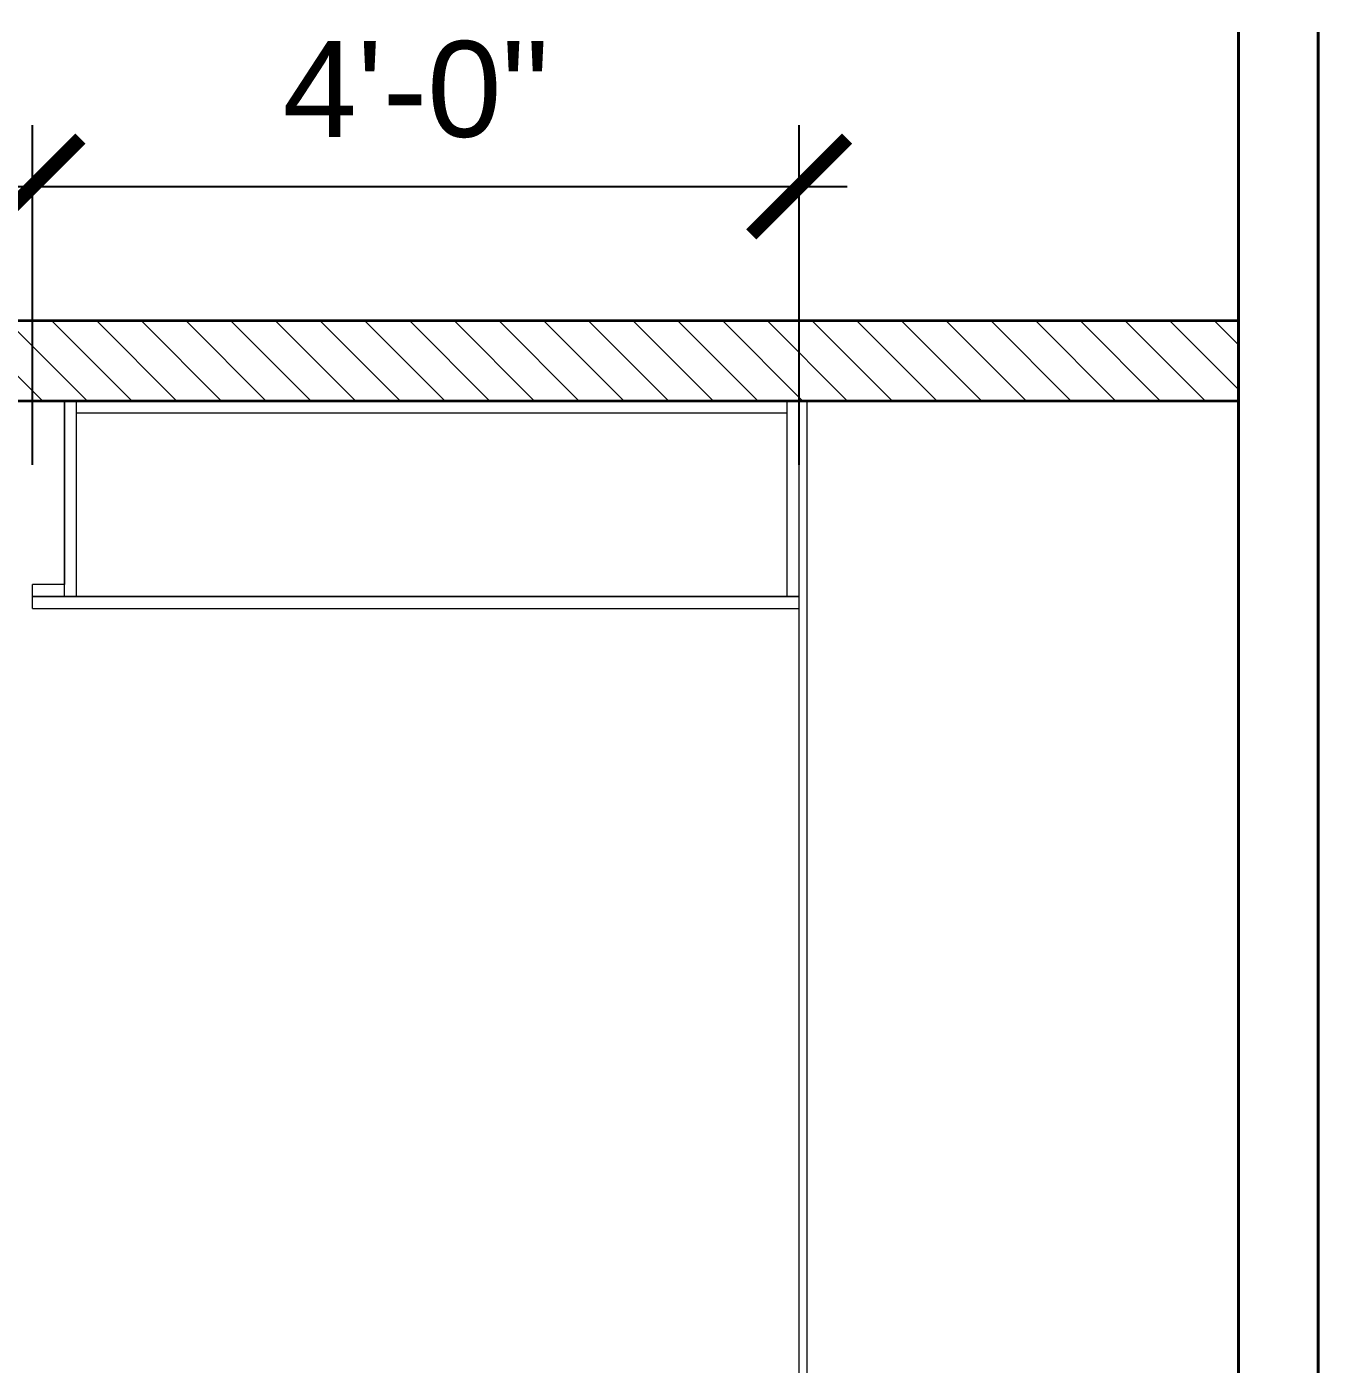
# Model space of a CAD drawing. Extents: x 65572 to 72871, y 30718 to 33858.
# Drawn here: x 66901 to 66981.9, y 32375.7 to 32459.4 of the extents above; entities that cross this region are included whole.
import ezdxf

# ---------------------------------------------------------------- set-up
doc = ezdxf.new("R2010")
doc.units = 0
doc.header["$LTSCALE"] = 0.5
doc.header["$MEASUREMENT"] = 0
doc.layers.get('0').update_dxf_attribs({"color": 20, "linetype": 'CONTINUOUS'})
doc.layers.get('DEFPOINTS').update_dxf_attribs({"linetype": 'CONTINUOUS', "lineweight": 5})
for name, color, linetype, lineweight in [('Annotations', 40, 'CONTINUOUS', 5), ('Framing', 142, 'CONTINUOUS', 13), ('Hatches', 8, 'CONTINUOUS', 5), ('Structure', 7, 'CONTINUOUS', 40), ('Walls', 7, 'CONTINUOUS', 35)]:
    doc.layers.add(name, color=color, linetype=linetype, lineweight=lineweight)
doc.styles.get("Standard").update_dxf_attribs({"font": 'arial.ttf'})
doc.dimstyles.new('ARCH', dxfattribs={"dimscale": 96, "dimtxt": 0.0625, "dimasz": 0.0625, "dimexe": 0.04, "dimexo": 0.09375, "dimgap": 0.03125, "dimtad": 1, "dimdec": 0, "dimrnd": 0.0625, "dimzin": 3, "dimdsep": 46, "dimlunit": 4, "dimtxsty": 'Standard', "dimblk1": 'ARCHTICK', "dimblk2": 'ARCHTICK', "dimsah": 1, "dimcen": 0, "dimdle": 0.03125, "dimclrd": 256, "dimclre": 256, "dimclrt": 256, "dimazin": 0, "dimtfac": 1, "dimtdec": 0, "dimtmove": 2, "dimatfit": 3, "dimldrblk": 'OBLIQUE', "dimfxl": 0.3, "dimfxlon": 1, "dimfrac": 2, "dimarcsym": 0})

# ---------------------------------------------------------------- blocks, each defined once
blk = doc.blocks.new('_ArchTick')
at = {"const_width": 0.15}
blk.add_lwpolyline([(-0.5, -0.5), (0.5, 0.5)], dxfattribs=at)
blk = doc.blocks.new('*D122')
at = {"layer": 'Annotations', "lineweight": -2}
for p, q in [((66901.372, 32431.968), (66901.372, 32453.222)), ((66949.372, 32431.968), (66949.372, 32453.222)), ((66898.372, 32449.382), (66952.372, 32449.382))]:
    blk.add_line(p, q, dxfattribs=at)
at = {"layer": 'DEFPOINTS', "color": 0}
for p in [(66949.372, 32449.382), (66901.372, 32422.968), (66949.372, 32422.968)]:
    blk.add_point(p, dxfattribs=at)
at = {"layer": 'Annotations', "lineweight": -2, "xscale": 6, "yscale": 6, "zscale": 6, "rotation": 180}
blk.add_blockref('_ArchTick', (66901.372, 32449.382), dxfattribs=at)
at = {"layer": 'Annotations', "lineweight": -2, "xscale": 6, "yscale": 6, "zscale": 6}
blk.add_blockref('_ArchTick', (66949.372, 32449.382), dxfattribs=at)
at = {"layer": 'Annotations', "insert": (66925.372, 32455.445), "char_height": 6, "attachment_point": 5}
blk.add_mtext('4\'-0"', dxfattribs=at)
blk = doc.blocks.new('_Oblique')
at = {"lineweight": -2}
blk.add_line((-0.5, -0.5), (0.5, 0.5), dxfattribs=at)

msp = doc.modelspace()

# ---------------------------------------------------------------- hatches: boundary and pattern name
at = {"layer": 'Hatches', "linetype": 'ByBlock'}
h = msp.add_hatch(dxfattribs=at)
h.set_pattern_fill('ANSI31', color=256, scale=15.838381, style=0)
h.set_pattern_definition([(135, (66012.1274, 32203.0825), (-1.3999283, -1.3999283), [])])
h.paths.add_polyline_path([(66976.872352, 32440.968035), (66976.872352, 32435.968035), (66842.890623, 32435.968035), (66842.890623, 32440.968035)])

# ---------------------------------------------------------------- linework, layer by layer
at = {"layer": 'Framing'}
for p, q in [((66904.122352, 32435.968035), (66903.372352, 32435.968035)), ((66903.372352, 32423.718035), (66903.372352, 32435.968035)), ((66903.372352, 32435.968035), (66903.372352, 32424.468035)), ((66904.122352, 32423.718035), (66904.122352, 32435.968035)), ((66904.122352, 32435.968035), (66948.622352, 32435.968035)), ((66904.122352, 32435.218035), (66904.122352, 32435.968035)), ((66948.622352, 32435.968035), (66904.122352, 32435.968035)), ((66949.372352, 32435.968035), (66948.622352, 32435.968035)), ((66948.622352, 32423.718035), (66948.622352, 32435.968035)), ((66948.622352, 32435.218035), (66948.622352, 32435.968035)), ((66949.372352, 32423.718035), (66949.372352, 32435.968035)), ((66949.872352, 32435.968035), (66949.372352, 32435.968035)), ((66949.372352, 32239.968035), (66949.372352, 32435.968035)), ((66949.872352, 32348.968035), (66949.872352, 32435.968035)), ((66904.122352, 32435.218035), (66948.622352, 32435.218035)), ((66901.372352, 32423.718035), (66901.372352, 32424.468035)), ((66903.372352, 32424.468035), (66901.372352, 32424.468035)), ((66903.372352, 32423.718035), (66903.372352, 32424.468035)), ((66901.372352, 32423.718035), (66903.372352, 32423.718035)), ((66949.372352, 32423.718035), (66901.372352, 32423.718035)), ((66901.372352, 32422.968035), (66901.372352, 32423.718035)), ((66903.372352, 32423.718035), (66904.122352, 32423.718035)), ((66904.122352, 32423.718035), (66948.622352, 32423.718035)), ((66948.622352, 32423.718035), (66949.372352, 32423.718035)), ((66949.372352, 32422.968035), (66949.372352, 32423.718035)), ((66901.372352, 32422.968035), (66949.372352, 32422.968035))]:
    msp.add_line(p, q, dxfattribs=at)
at = {"layer": 'Structure'}
for p, q in [((66976.872352, 32459.039741), (66976.872352, 32348.968035)), ((66981.872352, 32459.039741), (66981.872352, 32348.968035)), ((66976.872352, 32435.968035), (66976.872352, 32440.968035))]:
    msp.add_line(p, q, dxfattribs=at)
at = {"layer": 'Walls'}
for p, q in [((66976.872352, 32440.968035), (66842.890623, 32440.968035)), ((66842.890623, 32435.968035), (66976.872352, 32435.968035))]:
    msp.add_line(p, q, dxfattribs=at)

# ---------------------------------------------------------------- dimensions: what is measured, and where the dimension line sits
at = {"layer": 'Annotations'}
dim = msp.add_aligned_dim(p1=(66901.372352, 32422.968035), p2=(66949.372352, 32422.968035), distance=26.413994, dimstyle='ARCH', dxfattribs=at)
dim.commit()
dim.dimension.update_dxf_attribs({"geometry": '*D122', "text_midpoint": (66925.372352, 32455.445029)})

doc.saveas('drawing.dxf')
